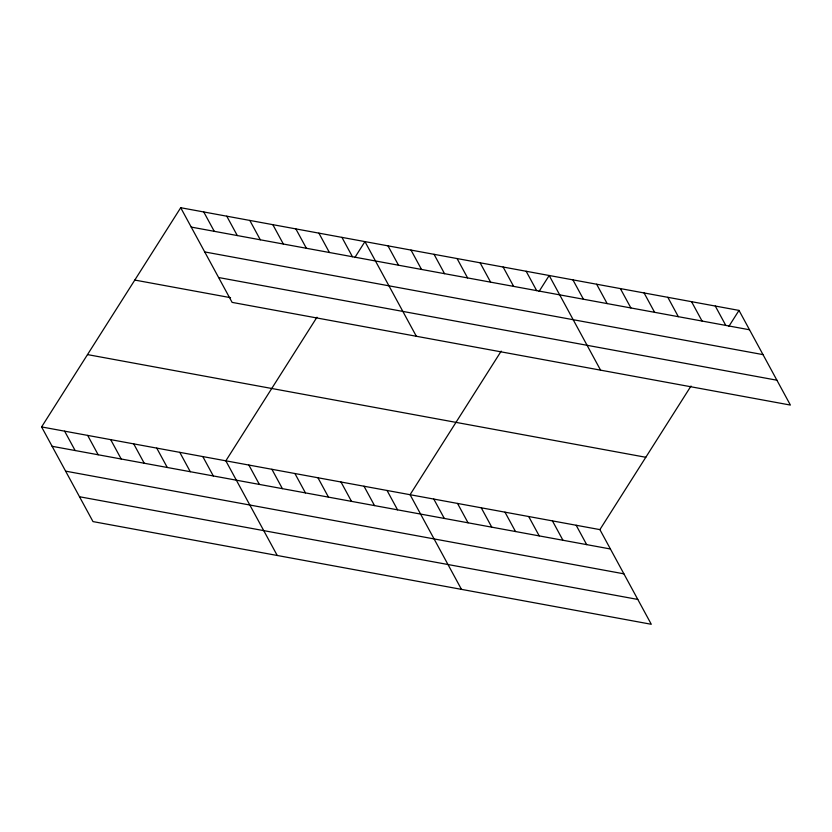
<?xml version="1.0" encoding="UTF-8"?>
<svg xmlns="http://www.w3.org/2000/svg" width="832" height="832" viewBox="0 0 832 832"><rect width="100%" height="100%" fill="white"/><g stroke="black" fill="none" stroke-linecap="round" stroke-linejoin="round"><path stroke-width="1.25" d="M41.6 426.93L599.893 529.62L651.29 624.281L92.997 521.591L41.6 426.93L180.71 207.719L739.003 310.409L790.4 405.07L232.107 302.38L180.71 207.719M316.961 317.231L225.836 460.824L277.233 555.474M354.827 257.566L364.946 241.613L416.343 336.263M501.197 351.125L410.072 494.707L461.469 589.368M539.063 291.45L549.182 275.496L600.579 370.157M599.893 529.62L691.007 386.038M728.874 326.362L739.003 310.409M191.225 227.084L749.518 329.774M204.714 251.93L763.006 354.619M218.618 277.534L776.911 380.214M134.805 280.062L230.558 297.669M87.506 354.598L645.798 457.278M52.114 446.295L610.397 548.985M65.603 471.141L623.896 573.83M79.508 496.746L637.79 599.435M715.281 306.041L725.785 325.406M691.548 301.683L702.062 321.038M667.826 297.315L678.33 316.68M644.093 292.947L654.607 312.312M620.37 288.59L630.885 307.944M596.638 284.222L607.152 303.586M572.915 279.864L583.43 299.218M526.157 271.263L536.671 290.618M503.131 267.02L513.635 286.385M480.095 262.787L490.61 282.152M457.07 258.554L467.584 277.909M434.044 254.311L444.548 273.676M576.16 525.252L586.674 544.617M411.008 250.078L421.522 269.443M552.438 520.894L562.952 540.249M387.982 245.846L398.497 265.2M528.705 516.526L539.219 535.891M504.982 512.169L515.497 531.523M341.921 237.37L352.435 256.734M481.25 507.801L491.764 527.155M318.895 233.137L329.399 252.502M457.527 503.433L468.042 522.798M295.859 228.904L306.374 248.258M433.794 499.075L444.309 518.43M272.834 224.661L283.348 244.026M249.808 220.428L260.312 239.793M387.046 490.474L397.55 509.829M226.772 216.195L237.286 235.55M364.01 486.231L374.525 505.596M203.746 211.952L214.261 231.317M340.985 481.998L351.499 501.363M317.949 477.766L328.463 497.12M294.923 473.533L305.438 492.887M271.898 469.29L282.402 488.654M248.862 465.057L259.376 484.411M202.81 456.581L213.314 475.946M179.774 452.348L190.289 471.713M156.749 448.115L167.263 467.47M133.713 443.872L144.227 463.237M110.687 439.639L121.202 459.004M87.662 435.406L98.166 454.761M64.626 431.174L75.14 450.528"/></g></svg>
